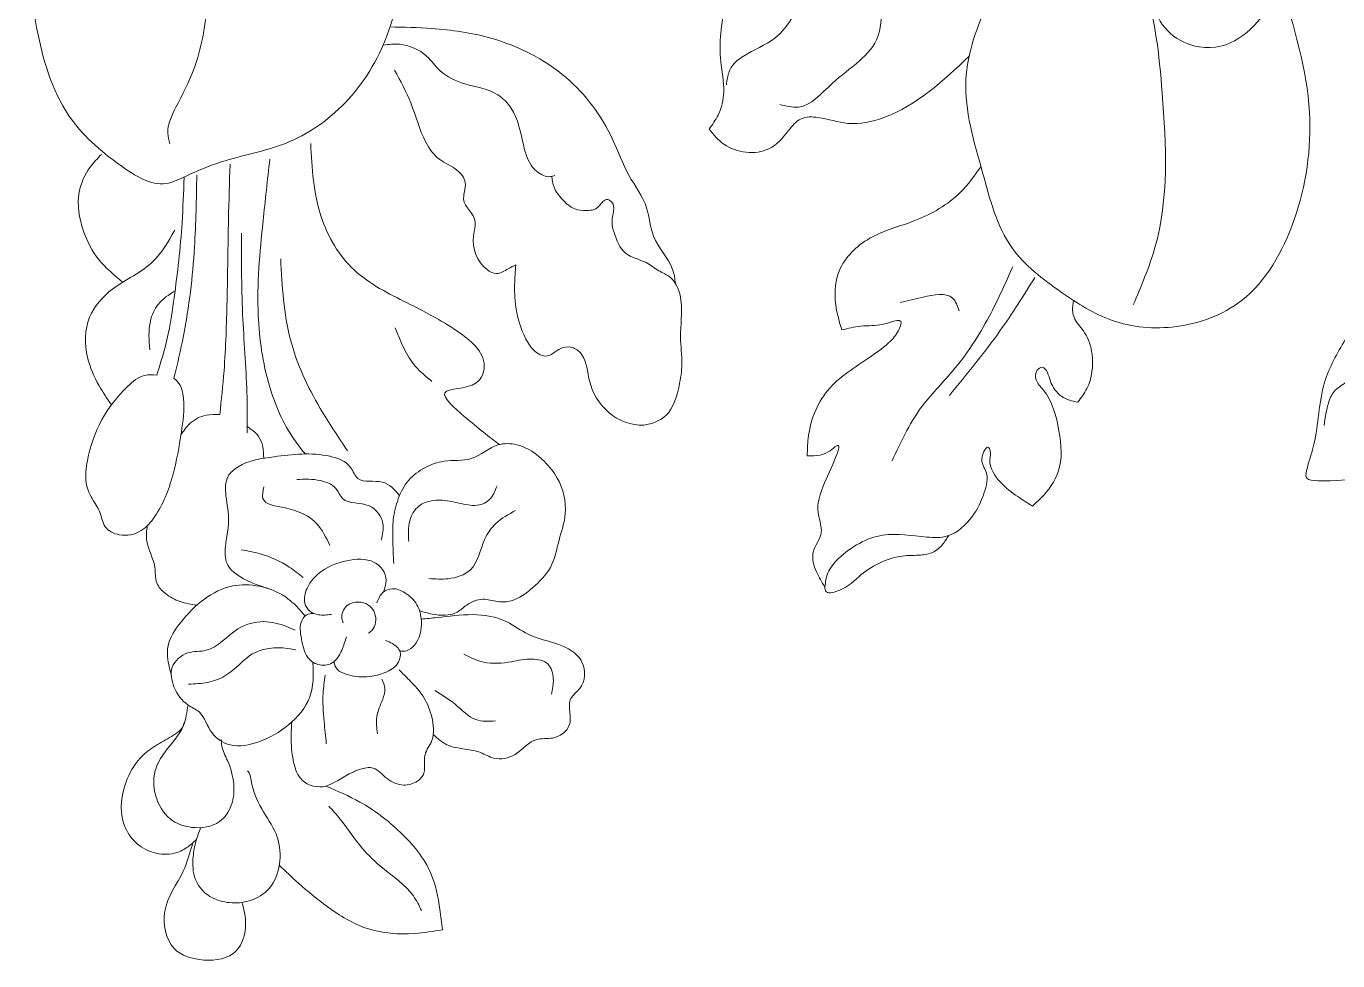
# Model space of a CAD drawing. Header units: millimetres. Extents: x -245 to 237, y 1148 to 1341.
# Drawn here: x -245.4 to -112, y 1150.1 to 1245.1 of the extents above; entities that cross this region are included whole.
import ezdxf

# ---------------------------------------------------------------- set-up
doc = ezdxf.new("R2010")
doc.units = ezdxf.units.MM
doc.layers.add('ceco.net 175', color=7, linetype='Continuous')

msp = doc.modelspace()

# ---------------------------------------------------------------- linework, layer by layer
at = {"layer": 'ceco.net 175', "lineweight": 5}
for points, knots in [([(-151.03, 1279.79), (-151.43, 1278.73), (-152.27, 1276.51), (-155.38, 1273.28), (-160.03, 1271.54), (-164.01, 1267.35), (-165.94, 1261.87), (-169.29, 1256.82), (-172.57, 1252.15), (-174.53, 1247.01), (-175.04, 1242.42), (-174.21, 1238.71), (-174.77, 1236.26), (-175.59, 1235.14), (-175.92, 1234.67)], [0, 0, 0, 0, 3.382561, 7.085705, 12.987329, 18.035126, 23.822556, 30.234238, 36.146503, 40.864143, 46.621429, 49.696765, 52.142782, 53.846164, 53.846164, 53.846164, 53.846164]), ([(-117.02, 1252.49), (-117.16, 1251.5), (-117.52, 1248.93), (-119.83, 1245.66), (-123.25, 1242.71), (-127.5, 1242.99), (-130.68, 1245.76), (-130.93, 1249.62), (-130.68, 1253.19), (-129.9, 1256.22), (-128.95, 1258.95), (-129.98, 1261.26), (-131.31, 1263.33), (-134.11, 1264.53), (-137.4, 1265.65), (-140.13, 1268.37), (-141.98, 1271.87), (-142.1, 1275.08), (-141.75, 1276.91), (-141.65, 1277.43)], [0, 0, 0, 0, 2.963376, 7.696519, 11.681779, 15.95154, 19.158126, 23.492119, 26.804113, 29.981163, 32.969539, 34.979035, 37.299466, 40.20734, 43.793341, 47.705899, 51.394651, 55.43495, 57.010722, 57.010722, 57.010722, 57.010722]), ([(-227.8, 1274.65), (-229.08, 1274.72), (-232.14, 1274.9), (-238.18, 1273.27), (-242.83, 1266.39), (-245.54, 1256.55), (-244.92, 1246.04), (-242.04, 1236.15), (-236.66, 1231.43), (-232, 1228.47), (-228.57, 1230.19), (-224.67, 1231.81), (-218.65, 1232.8), (-212.33, 1237.17), (-208.2, 1244.01), (-206.69, 1252.64), (-208.03, 1261.03), (-211.98, 1267.36), (-216.66, 1270.72), (-220.14, 1272.65), (-222.42, 1273.37), (-223, 1273.55)], [0, 0, 0, 0, 3.862432, 9.203822, 17.877246, 27.080188, 39.656905, 49.226268, 56.540275, 61.493967, 63.685675, 67.52911, 74.323487, 81.658741, 89.806533, 97.628079, 107.518482, 114.630348, 119.324581, 124.675806, 126.486175, 126.486175, 126.486175, 126.486175]), ([(-157.94, 1268.41), (-158.91, 1267.04), (-161.62, 1263.26), (-163.27, 1256.19), (-165.78, 1249.46), (-168.27, 1243.9), (-171.87, 1242.57), (-173.66, 1241.22), (-174.05, 1240.06), (-174.13, 1239.42), (-174.16, 1239.19)], [0, 0, 0, 0, 4.994438, 13.883367, 21.220779, 27.120199, 30.810762, 32.407866, 33.622032, 34.337807, 34.337807, 34.337807, 34.337807]), ([(-168.72, 1237.19), (-168.07, 1237.02), (-166, 1236.5), (-162.93, 1240.23), (-157.92, 1242.98), (-158.74, 1249.02), (-154.92, 1252.77), (-155.73, 1258.03), (-154.6, 1263.32), (-153.3, 1266.76), (-152.59, 1268.65)], [0, 0, 0, 0, 1.899685, 6.086668, 12.76945, 17.485454, 22.124606, 27.358243, 32.306028, 38.363391, 38.363391, 38.363391, 38.363391]), ([(-230.74, 1233.18), (-230.84, 1233.55), (-231.18, 1234.81), (-229.89, 1237.42), (-227.76, 1241.43), (-226.69, 1247.94), (-226.57, 1255.23), (-226.48, 1261.8), (-226.89, 1265.61), (-227.06, 1267.12)], [0, 0, 0, 0, 1.112087, 3.860696, 8.134701, 14.983537, 23.186838, 30.101477, 34.660475, 34.660475, 34.660475, 34.660475]), ([(-132.79, 1216.8), (-131.97, 1218.72), (-129.05, 1225.49), (-129.62, 1236.98), (-130.77, 1248.53), (-134.12, 1254.56), (-136.38, 1257.21), (-138.19, 1257.64), (-142.89, 1255.29), (-147.27, 1249), (-150.8, 1239.33), (-148.16, 1230.74), (-146.09, 1222.52), (-140.37, 1218.18), (-134.93, 1214.69), (-128.19, 1214.09), (-120.46, 1216.97), (-115.66, 1225.69), (-114.01, 1237.15), (-116.42, 1245.01), (-117.72, 1249.27)], [0, 0, 0, 0, 6.230559, 21.958326, 33.596757, 40.589827, 42.458956, 43.72212, 45.832125, 57.470846, 65.982675, 75.592097, 83.73855, 90.557235, 96.359562, 102.981673, 110.068205, 119.847108, 130.964779, 144.164479, 144.164479, 144.164479, 144.164479]), ([(-208.35, 1245.07), (-206.95, 1245.04), (-203.51, 1244.97), (-197.22, 1244.09), (-190.24, 1240.6), (-186.01, 1234.91), (-184.32, 1229.97), (-182.02, 1227.05), (-181.87, 1223.34), (-179.66, 1221.26), (-179.4, 1219.47), (-179.33, 1218.99)], [0, 0, 0, 0, 4.217863, 10.317807, 18.959901, 26.814868, 30.845143, 34.615285, 37.576439, 41.470899, 42.925616, 42.925616, 42.925616, 42.925616]), ([(-209.04, 1243.22), (-208.49, 1243.29), (-206.94, 1243.46), (-204.72, 1242.48), (-203.21, 1240.29), (-200.58, 1239.05), (-197.74, 1238.72), (-195.42, 1236.34), (-194.98, 1233.62), (-194.26, 1231.06), (-193.09, 1230.01), (-192.13, 1229.78), (-191.75, 1229.91), (-191.61, 1229.97)], [0, 0, 0, 0, 1.661961, 4.658702, 6.641948, 9.514746, 13.046313, 14.921982, 19.001573, 21.10048, 22.74852, 23.452355, 23.920386, 23.920386, 23.920386, 23.920386]), ([(-175.92, 1234.67), (-175.46, 1234.11), (-174.03, 1232.37), (-170.06, 1231.86), (-168.05, 1234.23), (-166.71, 1235.97), (-164.31, 1235.92), (-161.66, 1234.91), (-155.67, 1236.24), (-152.11, 1239.6), (-149.47, 1242.09)], [0, 0, 0, 0, 2.159637, 6.750718, 9.439184, 11.234279, 12.945026, 16.05847, 19.746206, 30.439746, 30.439746, 30.439746, 30.439746]), ([(-86.89, 1242.39), (-87.57, 1240.36), (-89.72, 1235.49), (-97.33, 1229.72), (-105.43, 1222.73), (-110.24, 1214.99), (-113.93, 1208.62), (-113.95, 1203.7), (-114.93, 1200.88), (-115.43, 1198.94), (-112.59, 1198.89), (-109.26, 1198.92), (-106.71, 1201.2), (-105.33, 1202.44)], [5.884952, 5.884952, 5.884952, 5.884952, 12.255848, 22.019567, 33.603354, 44.33766, 49.148248, 55.53147, 57.99376, 59.078149, 60.259928, 64.683893, 69.922242, 69.922242, 69.922242, 69.922242]), ([(-195.58, 1220.88), (-195.83, 1220.75), (-196.46, 1220.44), (-197.44, 1219.77), (-199.41, 1220.79), (-200.22, 1223.12), (-199.52, 1225.23), (-200.21, 1226.38), (-201.21, 1227.48), (-200.35, 1229.19), (-201.62, 1230.78), (-203.49, 1231.44), (-205.23, 1233.9), (-206.02, 1237.24), (-207.3, 1239.59), (-207.9, 1240.68)], [0, 0, 0, 0, 0.871623, 2.139208, 3.195991, 6.89543, 8.462089, 9.459412, 10.759799, 12.593209, 14.139608, 16.182494, 18.467394, 22.716616, 26.446654, 26.446654, 26.446654, 26.446654]), ([(-87.71, 1238.27), (-89.08, 1235.2), (-92.07, 1228.49), (-98.37, 1220.24), (-102.71, 1213.82), (-105.45, 1210.28), (-107.81, 1210.07), (-108.22, 1211.62), (-109.36, 1212.03), (-110.71, 1211.71), (-110.33, 1210.32), (-110.83, 1208.93), (-112.33, 1208.28), (-113.11, 1206.59), (-113.26, 1205.33), (-113.36, 1204.54)], [0, 0, 0, 0, 10.075456, 21.953178, 30.926391, 33.466034, 35.226755, 36.446346, 37.539527, 38.695814, 39.575163, 41.222431, 42.765306, 44.158279, 46.564661, 46.564661, 46.564661, 46.564661]), ([(-216.43, 1233.23), (-216.3, 1230.7), (-216.04, 1226.01), (-212.43, 1219.87), (-206.66, 1217.05), (-202.04, 1214.69), (-198.19, 1211.61), (-199.46, 1208.04), (-204.34, 1208.56), (-200.04, 1204.74), (-198.28, 1203.39), (-197.24, 1202.59)], [0, 0, 0, 0, 7.540954, 13.94195, 20.23996, 26.084156, 30.565553, 32.484222, 35.841282, 38.953551, 43.540173, 43.540173, 43.540173, 43.540173]), ([(-237.71, 1232.1), (-238.11, 1231.69), (-239.16, 1230.62), (-240.36, 1227.92), (-239.79, 1224.47), (-238.14, 1221.26), (-236.42, 1219.83), (-235.55, 1219.1)], [0, 0, 0, 0, 1.727311, 4.489529, 8.480743, 11.731879, 15.120929, 15.120929, 15.120929, 15.120929]), ([(-225.67, 1205.64), (-225.51, 1207.13), (-225.11, 1210.98), (-224.9, 1217.62), (-224.83, 1224.62), (-224.69, 1229.23), (-224.63, 1231.1)], [0, 0, 0, 0, 4.477116, 11.630466, 19.89291, 25.485704, 25.485704, 25.485704, 25.485704]), ([(-220.59, 1231.62), (-220.82, 1229.52), (-221.4, 1224.24), (-222.13, 1216.51), (-221.02, 1208.91), (-219.01, 1204.18), (-217.38, 1202.12), (-217, 1201.64)], [0, 0, 0, 0, 6.342537, 15.937862, 23.17503, 29.188067, 31.041936, 31.041936, 31.041936, 31.041936]), ([(-229.3, 1229.75), (-229.36, 1228.22), (-229.5, 1224.12), (-230.16, 1218.41), (-230.95, 1213.21), (-231.77, 1210.64), (-232.08, 1209.66)], [0, 0, 0, 0, 4.604852, 12.292609, 17.242418, 20.346437, 20.346437, 20.346437, 20.346437]), ([(-228.01, 1230.01), (-228.05, 1227.57), (-228.15, 1222.09), (-228.96, 1215.15), (-229.99, 1210.76), (-230.33, 1209.33)], [0, 0, 0, 0, 7.337761, 16.439916, 20.862001, 20.862001, 20.862001, 20.862001]), ([(-191.92, 1229.87), (-191.87, 1229.5), (-191.73, 1228.62), (-190.86, 1227.48), (-189.74, 1226.46), (-188.53, 1226.39), (-187.58, 1226.42), (-187.04, 1226.87), (-186.74, 1227.35), (-186.25, 1227.62), (-185.28, 1226.95), (-185.99, 1225.51), (-185.46, 1223.79), (-184.72, 1221.75), (-182.45, 1221.35), (-181.12, 1220.24), (-179.36, 1219.54), (-178.45, 1216.8), (-179, 1213.88), (-178.55, 1210.94), (-178.97, 1208.25), (-179.77, 1205.46), (-183, 1204.12), (-186.42, 1205.57), (-188.27, 1208.66), (-188.34, 1211.38), (-189.65, 1212.55), (-190.77, 1212.56), (-191.57, 1212.03), (-192.36, 1211.45), (-193.55, 1211.84), (-194.77, 1213.47), (-195.6, 1215.93), (-195.74, 1218.66), (-195.63, 1220.2), (-195.58, 1220.88)], [0, 0, 0, 0, 1.11524, 2.627142, 4.204682, 5.434262, 6.171019, 6.974805, 7.396689, 7.918119, 8.42942, 10.409435, 11.550513, 13.933904, 16.249774, 17.80034, 19.144886, 21.727351, 25.461013, 28.158437, 30.444477, 33.702742, 36.17956, 39.947941, 43.765729, 46.47274, 47.597212, 48.669904, 49.546186, 50.463679, 51.424913, 52.909731, 56.415575, 59.042308, 61.067708, 61.067708, 61.067708, 61.067708]), ([(-148.26, 1230.87), (-148.91, 1229.96), (-150.63, 1227.56), (-154.75, 1225.19), (-159.61, 1224.06), (-162.91, 1220.88), (-163.27, 1217.18), (-162.71, 1215.23), (-162.43, 1214.25)], [0, 0, 0, 0, 3.332737, 8.799624, 13.724853, 18.295464, 21.322864, 24.370845, 24.370845, 24.370845, 24.370845]), ([(-230.26, 1224.39), (-230.91, 1223.24), (-232.39, 1220.6), (-236.4, 1218.94), (-239.43, 1215.61), (-239.43, 1211.68), (-238.14, 1208.77), (-237.13, 1207.27), (-236.7, 1206.63)], [0, 0, 0, 0, 3.882506, 8.848667, 12.54967, 16.65497, 19.749481, 22.058575, 22.058575, 22.058575, 22.058575]), ([(-223.48, 1224.08), (-223.47, 1221.16), (-223.46, 1215.6), (-222.85, 1208.85), (-222.89, 1205), (-222.9, 1203.8)], [0, 0, 0, 0, 8.761865, 16.688354, 20.300146, 20.300146, 20.300146, 20.300146]), ([(-219.48, 1221.48), (-219.33, 1218.7), (-219.05, 1213.36), (-216, 1206.89), (-213.63, 1203.36), (-212.67, 1201.94)], [0, 0, 0, 0, 8.281788, 15.896805, 21.042121, 21.042121, 21.042121, 21.042121]), ([(-145.04, 1220.67), (-145.8, 1218.97), (-147.46, 1215.21), (-150.63, 1210.36), (-154.9, 1206.17), (-156.45, 1202.8), (-157.31, 1200.93)], [0, 0, 0, 0, 5.571003, 12.317211, 17.257838, 23.344742, 23.344742, 23.344742, 23.344742]), ([(-142.79, 1219.59), (-143.94, 1217.75), (-146.56, 1213.56), (-149.71, 1209.74), (-151.48, 1207.59)], [0, 0, 0, 0, 6.485992, 14.830024, 14.830024, 14.830024, 14.830024]), ([(-230.22, 1218.24), (-230.86, 1217.83), (-232.02, 1217.08), (-233, 1214.82), (-232.87, 1213.21), (-232.8, 1212.22)], [0, 0, 0, 0, 2.226848, 4.090868, 7.020628, 7.020628, 7.020628, 7.020628]), ([(-156.47, 1217.05), (-155.73, 1217.22), (-154.08, 1217.63), (-151.2, 1218.22), (-150.65, 1216.69), (-150.47, 1216.18)], [0, 0, 0, 0, 2.390328, 5.36778, 6.86072, 6.86072, 6.86072, 6.86072]), ([(-138.42, 1206.89), (-138.08, 1207.35), (-137.04, 1208.75), (-136.73, 1211.42), (-137.46, 1213.86), (-139, 1215.39), (-139, 1216.56), (-138.85, 1217.25)], [0, 0, 0, 0, 1.693551, 5.209268, 7.524809, 9.200721, 11.272471, 11.272471, 11.272471, 11.272471]), ([(-162.43, 1214.25), (-161.8, 1214.41), (-160.45, 1214.75), (-158.64, 1214.64), (-157.49, 1215.06), (-156.2, 1215.41), (-156.66, 1214), (-157.61, 1212.88), (-160.31, 1210.89), (-164.24, 1208.61), (-165.88, 1204.37), (-165.92, 1202.04), (-165.93, 1201.46)], [0, 0, 0, 0, 1.963798, 4.196577, 5.070805, 6.085094, 6.798797, 8.37569, 10.953314, 16.539203, 21.789025, 23.543207, 23.543207, 23.543207, 23.543207]), ([(-204.1, 1209.02), (-204.69, 1209.5), (-206.44, 1210.93), (-207.27, 1213.06), (-207.83, 1214.47)], [0, 0, 0, 0, 2.257488, 6.69008, 6.69008, 6.69008, 6.69008]), ([(-232.08, 1209.66), (-232.51, 1209.69), (-233.63, 1209.76), (-235.69, 1208.02), (-237.88, 1205.22), (-239.09, 1201.7), (-239.45, 1198.86), (-238.75, 1197.08), (-237.74, 1195.79), (-237.55, 1194.06), (-235.69, 1193.14), (-233.61, 1193.59), (-231.67, 1195.91), (-230.32, 1199.38), (-229.61, 1203.51), (-229.18, 1206.68), (-229.6, 1208.72), (-230.2, 1209.22), (-230.33, 1209.33)], [0, 0, 0, 0, 1.248244, 3.275394, 7.562979, 11.978256, 14.263785, 15.966621, 17.55304, 19.137506, 20.776602, 23.057545, 24.992413, 29.586376, 34.088755, 37.501003, 39.322716, 39.826942, 39.826942, 39.826942, 39.826942]), ([(-143.03, 1196.34), (-142.72, 1196.62), (-141.65, 1197.6), (-139.87, 1200.03), (-140.23, 1204.13), (-141.1, 1207.41), (-142.76, 1209.02), (-142.76, 1210.1), (-141.95, 1210.65), (-141.41, 1209.84), (-141.19, 1208.74), (-140.22, 1207.3), (-139, 1207.02), (-138.42, 1206.89)], [0, 0, 0, 0, 1.241858, 4.388766, 8.544878, 13.029719, 14.274247, 15.237995, 15.849466, 16.5858, 17.535853, 19.459191, 21.209521, 21.209521, 21.209521, 21.209521]), ([(-225.67, 1205.64), (-226.13, 1205.65), (-227.22, 1205.67), (-228.73, 1204.92), (-229.35, 1203.98), (-229.62, 1203.57)], [0, 0, 0, 0, 1.391635, 3.251074, 4.720943, 4.720943, 4.720943, 4.720943]), ([(-222.89, 1204.43), (-222.46, 1204.13), (-221.72, 1203.62), (-221.23, 1202.37), (-221.22, 1201.6), (-221.21, 1201.2)], [0, 0, 0, 0, 1.542142, 2.634764, 3.852584, 3.852584, 3.852584, 3.852584]), ([(-207.39, 1197.42), (-207.91, 1198.01), (-209.01, 1199.25), (-211.63, 1198.5), (-212.39, 1200.76), (-215.61, 1201.92), (-219.51, 1201.45), (-223.17, 1200.94), (-225.16, 1199.31), (-225.09, 1197.12), (-224.57, 1194.8), (-225.16, 1192.55), (-225.16, 1190.21), (-223.14, 1188.72), (-221.56, 1188.21), (-220.69, 1187.93)], [0, 0, 0, 0, 2.216986, 4.715636, 6.070596, 8.449024, 14.141557, 17.932961, 19.338171, 21.335864, 23.926394, 26.523039, 28.248296, 30.527453, 33.301132, 33.301132, 33.301132, 33.301132]), ([(-205.36, 1185.69), (-204.94, 1185.56), (-203.72, 1185.2), (-201.8, 1185.13), (-200.49, 1186.44), (-198.99, 1187.06), (-197.48, 1186.53), (-195.6, 1186.64), (-193.77, 1188.03), (-191.78, 1190.01), (-191.25, 1192.85), (-190.2, 1195.81), (-190.93, 1198.84), (-192.83, 1201.21), (-194.93, 1202.71), (-197.85, 1202.75), (-199.88, 1200.76), (-202.66, 1201.12), (-204.85, 1200.32), (-206.61, 1199.06), (-207.61, 1197.1), (-208.1, 1195.04), (-208.1, 1192.81), (-208.02, 1191.33), (-207.98, 1190.48)], [0, 0, 0, 0, 1.331066, 3.860994, 5.094058, 6.812541, 8.361527, 9.722519, 12.295703, 15.024986, 17.916593, 20.703807, 24.407053, 26.537053, 29.817438, 31.746854, 34.7917, 37.560493, 39.622495, 41.682331, 43.875219, 46.066735, 47.995274, 50.531287, 50.531287, 50.531287, 50.531287]), ([(-165.93, 1201.46), (-165.49, 1201.45), (-164.67, 1201.44), (-163.71, 1201.83), (-161.85, 1203.49), (-164.64, 1198.14), (-165.04, 1195.86), (-164.17, 1193.43), (-165.69, 1191.75), (-165.1, 1189.65), (-164.45, 1188.6), (-164.14, 1188.1)], [0, 0, 0, 0, 1.301975, 2.414993, 3.205218, 7.504569, 10.58067, 12.229552, 14.458156, 16.445654, 18.210625, 18.210625, 18.210625, 18.210625]), ([(-164.14, 1188.1), (-164.08, 1188.6), (-163.95, 1189.71), (-162.04, 1191.87), (-158.5, 1193.93), (-154.59, 1193.17), (-151.23, 1193.06), (-149.06, 1195.11), (-147.93, 1197.41), (-147.4, 1199.76), (-148.56, 1200.92), (-147.63, 1202.63), (-147.21, 1201.8), (-147.63, 1200.55), (-146.41, 1198.67), (-144.68, 1197.38), (-143.53, 1196.65), (-143.03, 1196.34)], [0, 0, 0, 0, 1.455531, 3.278984, 8.386787, 12.850607, 14.958536, 18.18086, 20.878716, 22.964844, 24.555428, 25.729253, 25.965711, 26.981411, 29.516916, 31.814687, 33.58387, 33.58387, 33.58387, 33.58387]), ([(-209.26, 1192.87), (-209.12, 1193.44), (-208.82, 1194.77), (-210.43, 1196.93), (-213.09, 1196.4), (-213.84, 1198.42), (-215.66, 1199.12), (-217.05, 1199.07), (-217.85, 1199.04)], [0, 0, 0, 0, 1.725257, 3.980755, 6.768978, 8.004916, 9.758075, 12.176992, 12.176992, 12.176992, 12.176992]), ([(-214.47, 1192.33), (-214.86, 1193.13), (-215.81, 1195.04), (-218.37, 1196.17), (-221.6, 1196.52), (-221.28, 1197.85), (-221.18, 1198.29)], [0, 0, 0, 0, 2.577982, 6.180042, 8.633722, 9.819527, 9.819527, 9.819527, 9.819527]), ([(-206.46, 1192.72), (-206.5, 1193.44), (-206.58, 1194.75), (-205.43, 1196.76), (-203.15, 1197.09), (-201.17, 1196.58), (-199.5, 1196.24), (-198.02, 1196.97), (-197.68, 1197.87), (-197.48, 1198.41)], [0, 0, 0, 0, 2.120991, 3.891909, 6.351101, 8.287286, 10.143034, 11.258663, 12.915202, 12.915202, 12.915202, 12.915202]), ([(-204.4, 1188.97), (-203.75, 1188.92), (-202.31, 1188.81), (-199.51, 1189.72), (-199.11, 1192.64), (-197.59, 1194.8), (-196.3, 1195.5), (-195.6, 1195.89)], [0, 0, 0, 0, 1.958382, 4.389092, 7.855884, 9.798057, 12.178511, 12.178511, 12.178511, 12.178511]), ([(-233.05, 1194.33), (-233.11, 1193.81), (-233.28, 1192.35), (-232.1, 1190.57), (-232.31, 1188.52), (-231.16, 1187.28), (-229.72, 1186.53), (-228.59, 1186.34), (-228.02, 1186.25)], [0, 0, 0, 0, 1.546455, 4.316942, 5.955785, 7.347322, 9.058102, 10.776905, 10.776905, 10.776905, 10.776905]), ([(-164.14, 1188.1), (-164.13, 1187.95), (-164.09, 1187.35), (-161.93, 1187.86), (-160.24, 1189.85), (-157.08, 1191.41), (-154.51, 1191.29), (-153.12, 1191.53), (-152.16, 1192.37), (-151.75, 1193.02), (-151.55, 1193.34)], [0, 0, 0, 0, 0.41104, 1.648194, 4.548291, 9.395909, 10.956548, 12.304419, 13.502575, 14.623435, 14.623435, 14.623435, 14.623435]), ([(-217.2, 1189.06), (-217.66, 1189.43), (-218.95, 1190.49), (-221.13, 1191.45), (-222.84, 1191.78), (-223.49, 1191.9)], [0, 0, 0, 0, 1.761248, 5.005363, 6.985711, 6.985711, 6.985711, 6.985711]), ([(-209.05, 1187.57), (-208.94, 1187.87), (-208.68, 1188.53), (-208.87, 1189.77), (-210.3, 1191.08), (-212.8, 1190.92), (-215.27, 1189.97), (-216.82, 1188.32), (-217.23, 1186.61), (-216.58, 1185.57), (-215.52, 1185.17), (-214.75, 1185.26), (-214.3, 1185.31)], [0, 0, 0, 0, 0.956377, 2.111937, 3.502288, 6.327486, 9.00961, 11.373574, 12.884976, 13.843863, 14.777557, 16.126468, 16.126468, 16.126468, 16.126468]), ([(-230.62, 1179.23), (-230.71, 1179.56), (-230.98, 1180.54), (-231.11, 1182.49), (-229.53, 1184.78), (-227.44, 1186.96), (-224.57, 1188.43), (-221.7, 1188.32), (-219.4, 1187.52), (-217.95, 1186.26), (-217.25, 1185.47), (-216.98, 1185.16)], [0, 0, 0, 0, 1.012607, 3.063651, 5.578359, 9.004865, 12.184126, 14.860384, 17.400761, 19.323087, 20.553653, 20.553653, 20.553653, 20.553653]), ([(-207.37, 1181.58), (-207.14, 1181.57), (-206.58, 1181.56), (-205.38, 1182.49), (-205.01, 1184.38), (-205.47, 1186.39), (-206.69, 1187.51), (-207.99, 1188.09), (-209.23, 1187.62), (-209.54, 1186.91), (-209.71, 1186.51)], [0, 0, 0, 0, 0.682435, 1.660817, 4.223561, 5.947856, 7.663796, 9.005493, 10.000745, 11.24472, 11.24472, 11.24472, 11.24472]), ([(-213.12, 1184.47), (-213.18, 1184.61), (-213.4, 1185.18), (-212.88, 1186.43), (-211.46, 1186.7), (-210.4, 1186.26), (-209.84, 1185.46), (-209.76, 1184.56), (-210.03, 1183.78), (-210.4, 1183.51), (-210.55, 1183.41)], [0, 0, 0, 0, 0.443117, 1.823307, 3.311085, 4.300468, 5.12446, 6.109852, 6.928767, 7.455485, 7.455485, 7.455485, 7.455485]), ([(-216.21, 1180.47), (-216.18, 1179.93), (-216.11, 1178.74), (-216.5, 1176.35), (-218.54, 1173.92), (-221.43, 1172.29), (-224.43, 1171.64), (-226.79, 1173.14), (-227.28, 1175.35), (-229.29, 1176.16), (-230.43, 1177.76), (-230.87, 1180.09), (-229.07, 1181.67), (-226.28, 1181.38), (-224.36, 1183.96), (-221.32, 1184.81), (-219.31, 1184.29), (-218.3, 1183.84), (-218.02, 1183.71)], [0, 0, 0, 0, 1.623446, 3.558839, 7.126025, 10.61462, 13.546873, 15.756763, 18.264311, 19.598028, 21.93331, 23.93267, 26.0785, 27.970768, 31.846358, 34.566442, 36.998263, 37.904006, 37.904006, 37.904006, 37.904006]), ([(-216.06, 1185.4), (-216.27, 1185.41), (-216.8, 1185.43), (-217.65, 1184.45), (-217.37, 1182.78), (-217.03, 1181.04), (-215.69, 1180.03), (-214.06, 1180.2), (-213.22, 1181.61), (-212.94, 1182.59), (-212.8, 1183.05)], [0, 0, 0, 0, 0.621725, 1.50615, 3.414199, 5.401622, 6.646694, 8.093834, 9.71047, 11.178631, 11.178631, 11.178631, 11.178631]), ([(-203.96, 1173.1), (-203.52, 1172.71), (-202.6, 1171.87), (-200.8, 1171.64), (-199.17, 1171.38), (-197.64, 1170.41), (-195.33, 1170.88), (-193.89, 1172.9), (-191.64, 1172.5), (-189.87, 1173.74), (-190.11, 1175.41), (-190.18, 1176.89), (-188.52, 1177.93), (-188.39, 1180.45), (-190.83, 1182.47), (-193.89, 1182.74), (-196.68, 1184.95), (-200.02, 1185.48), (-202.91, 1185.04), (-204.66, 1184.89), (-205.19, 1184.84)], [0, 0, 0, 0, 1.732671, 3.645773, 5.254794, 6.690602, 8.897334, 11.569897, 13.20609, 15.340983, 16.766347, 18.07107, 19.420575, 22.133926, 24.044035, 28.403906, 30.922414, 34.471183, 38.1254, 39.724551, 39.724551, 39.724551, 39.724551]), ([(-228.84, 1178.23), (-228.19, 1178.25), (-226.92, 1178.29), (-225.04, 1178.99), (-223.7, 1180.2), (-222.42, 1181.38), (-220.81, 1181.93), (-219.27, 1181.96), (-218.3, 1181.78), (-217.94, 1181.71)], [0, 0, 0, 0, 1.953897, 3.795558, 5.852309, 7.344493, 8.980486, 10.807322, 11.91847, 11.91847, 11.91847, 11.91847]), ([(-214.05, 1180.52), (-214.03, 1180.37), (-213.92, 1179.58), (-212.19, 1178.94), (-210.39, 1178.92), (-208.66, 1179.39), (-207.45, 1180.22), (-207.15, 1181.6), (-207.99, 1182.34), (-208.57, 1182.57), (-208.81, 1182.66)], [0, 0, 0, 0, 0.455374, 2.344967, 4.480774, 6.081753, 7.618453, 8.65184, 9.791855, 10.561873, 10.561873, 10.561873, 10.561873]), ([(-191.93, 1177.19), (-191.83, 1177.71), (-191.63, 1178.73), (-192.1, 1180.52), (-194.11, 1180.92), (-196.21, 1180.41), (-198.68, 1180.19), (-200.19, 1180.94), (-200.84, 1181.26)], [0, 0, 0, 0, 1.603469, 3.157981, 4.880533, 6.97887, 9.813543, 11.959825, 11.959825, 11.959825, 11.959825]), ([(-218.36, 1174.36), (-218.39, 1173.75), (-218.46, 1172.34), (-218.26, 1170.34), (-217.47, 1168.07), (-215.25, 1167.53), (-213.74, 1168.38), (-212.64, 1169.05), (-211.41, 1169.61), (-209.85, 1169.94), (-208.74, 1168.47), (-207.11, 1167.78), (-205.71, 1168.16), (-204.59, 1169.23), (-205.16, 1170.98), (-203.75, 1172.65), (-204.02, 1174.82), (-204.81, 1176.97), (-206.18, 1178.43), (-207.09, 1179.33), (-207.43, 1179.67)], [0, 0, 0, 0, 1.823339, 4.209881, 6.096779, 8.608811, 9.699551, 11.285076, 12.438322, 13.824776, 15.581183, 17.408556, 18.842396, 19.671562, 21.77609, 23.37494, 25.772406, 27.827319, 30.234747, 31.668821, 31.668821, 31.668821, 31.668821]), ([(-214.84, 1172.15), (-214.92, 1172.91), (-215.09, 1174.61), (-215.28, 1176.95), (-215.04, 1178.51), (-214.95, 1179.12)], [0, 0, 0, 0, 2.298351, 5.145942, 7.000573, 7.000573, 7.000573, 7.000573]), ([(-209.63, 1173.17), (-209.71, 1173.76), (-209.88, 1174.98), (-209.17, 1176.42), (-208.75, 1177.75), (-209.05, 1178.41), (-209.19, 1178.73)], [0, 0, 0, 0, 1.735279, 3.623354, 4.718717, 5.728145, 5.728145, 5.728145, 5.728145]), ([(-203.79, 1177.57), (-203.09, 1177.14), (-201.65, 1176.27), (-199.94, 1174.36), (-198.32, 1174.44), (-197.62, 1174.48)], [0, 0, 0, 0, 2.472383, 5.101544, 7.118306, 7.118306, 7.118306, 7.118306]), ([(-228.9, 1176.1), (-229.01, 1175.38), (-229.27, 1173.57), (-231.09, 1171.69), (-232.57, 1169.25), (-232.34, 1166.47), (-230.78, 1164.22), (-228.28, 1163.44), (-225.74, 1163.78), (-224.3, 1165.89), (-224.13, 1168.17), (-224.7, 1170.21), (-225.48, 1171.62), (-225.51, 1172.37), (-225.52, 1172.58)], [0, 0, 0, 0, 2.137034, 5.389991, 7.546978, 10.528425, 13.207302, 15.222133, 18.141671, 20.139088, 22.348577, 24.818208, 26.420107, 27.059679, 27.059679, 27.059679, 27.059679]), ([(-228.04, 1162.42), (-228.36, 1162.13), (-229.02, 1161.52), (-230.5, 1160.82), (-232.49, 1160.95), (-234.49, 1162.08), (-235.97, 1164.7), (-235.56, 1167.96), (-234.12, 1170.53), (-232.39, 1171.9), (-230.83, 1172.75), (-229.52, 1173.52), (-229.29, 1174.25), (-229.24, 1174.4)], [0, 0, 0, 0, 1.298895, 2.697262, 4.785538, 6.998368, 9.316447, 13.390812, 16.190477, 17.989378, 19.869688, 21.691194, 22.142727, 22.142727, 22.142727, 22.142727]), ([(-227.6, 1163.63), (-227.78, 1163.18), (-228.15, 1162.23), (-228.46, 1160.46), (-228.42, 1158.45), (-227.15, 1156.77), (-225.38, 1156), (-223.41, 1155.89), (-221.61, 1156.52), (-220.05, 1157.94), (-219.37, 1160.29), (-219.74, 1163.15), (-221.57, 1165.52), (-222.39, 1167.65), (-222.58, 1169.07), (-222.79, 1169.35), (-222.84, 1169.42)], [0, 0, 0, 0, 1.441426, 3.06129, 5.390994, 7.224089, 9.019433, 11.023997, 13.009329, 14.560951, 17.193311, 19.974234, 22.905311, 25.994468, 26.795578, 27.050161, 27.050161, 27.050161, 27.050161]), ([(-203.04, 1153.23), (-203.11, 1153.93), (-203.33, 1155.86), (-204.05, 1159.56), (-207.18, 1163.3), (-210.95, 1166.17), (-213.7, 1167.35), (-214.88, 1167.85)], [0, 0, 0, 0, 2.091051, 5.857614, 11.082015, 16.215603, 20.024787, 20.024787, 20.024787, 20.024787]), ([(-205.16, 1155.19), (-205.41, 1155.7), (-206.3, 1157.51), (-208.86, 1159.17), (-211.46, 1161.67), (-212.96, 1164.03), (-214.19, 1165.38), (-214.58, 1165.82)], [0, 0, 0, 0, 1.710184, 5.973463, 8.82224, 12.526723, 14.292616, 14.292616, 14.292616, 14.292616]), ([(-228.43, 1162.08), (-228.7, 1161.09), (-229.37, 1158.67), (-231.84, 1155.59), (-230.94, 1150.98), (-227.29, 1149.89), (-224.04, 1150.41), (-222.99, 1152.86), (-223.03, 1154.62), (-223.31, 1155.63), (-223.42, 1156.02)], [0, 0, 0, 0, 3.035505, 7.516684, 11.411247, 14.657374, 18.038641, 20.087623, 22.023944, 23.238183, 23.238183, 23.238183, 23.238183]), ([(-203.04, 1153.23), (-203.97, 1153.08), (-206.49, 1152.67), (-210.73, 1152.98), (-214.57, 1155.35), (-217.43, 1157.71), (-218.99, 1159.2), (-219.65, 1159.82)], [0, 0, 0, 0, 2.84933, 7.65234, 12.336346, 16.085619, 18.808229, 18.808229, 18.808229, 18.808229])]:
    msp.add_open_spline(points, degree=3, knots=knots, dxfattribs=at)

doc.saveas('drawing.dxf')
